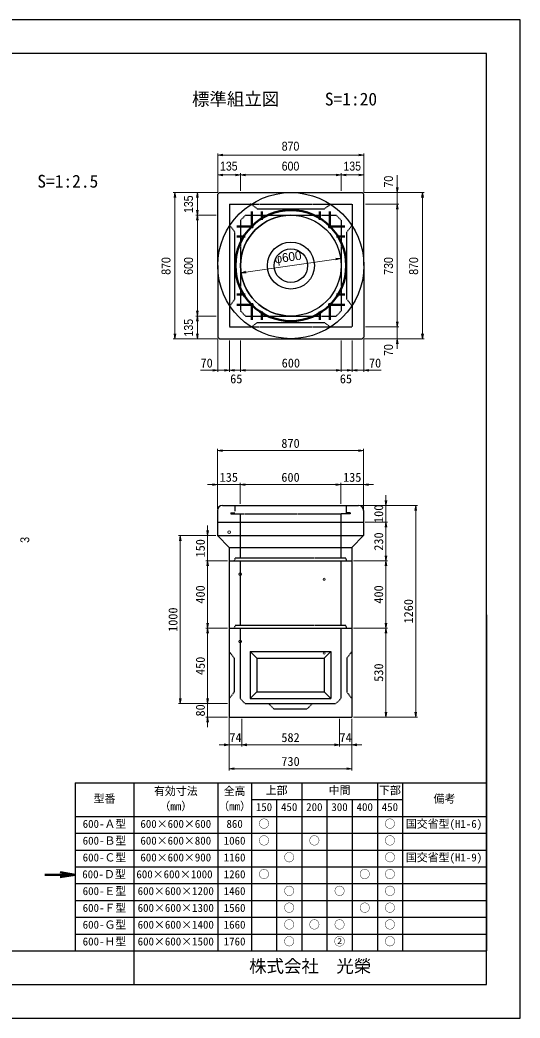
# Model space of a CAD drawing. Units: millimetres, scale not verified. Extents: x -210 to 210, y -148 to 148.
# Drawn here: x 61.1 to 210, y -148.5 to 148.5 of the extents above; entities that cross this region are included whole.
import ezdxf
from ezdxf.enums import TextEntityAlignment as Align

# ---------------------------------------------------------------- set-up
doc = ezdxf.new("R2010")
doc.units = ezdxf.units.MM
doc.linetypes.add('USER2', pattern=[4.7625, 3.175, -1.5875])
doc.layers.add('0-0', color=7, linetype='Continuous')
for name, color, linetype, lineweight in [('0-1_0', 9, 'Continuous', 25), ('0-2_dims', 2, 'Continuous', 13), ('0-3_pen1実線', 4, 'Continuous', 13), ('0-4_pen2実線', 3, 'Continuous', 13), ('0-5_pen3実線', 7, 'Continuous', 25), ('0-6_pen4実線', 6, 'Continuous', 25), ('0-8_pen2破線', 3, 'USER2', 25), ('0-9_鉄筋 1', 7, 'Continuous', 50), ('0-A_鉄筋 2', 7, 'USER2', 50)]:
    doc.layers.add(name, color=color, linetype=linetype, lineweight=lineweight)
doc.styles.add('ＭＳ ゴシック', font='')
doc.styles.add('ＭＳ Ｐゴシック', font='')
doc.styles.get('ＭＳ ゴシック').set_extended_font_data('MS Gothic')
doc.styles.get('ＭＳ Ｐゴシック').set_extended_font_data('MS PGothic')

# ---------------------------------------------------------------- blocks, each defined once
blk = doc.blocks.new('部分図 1')
at = {"layer": '0-1_0'}
blk.add_lwpolyline([(0, 0), (8400, 0), (8400, 5940), (0, 5940)], close=True, dxfattribs=at)
at = {"layer": '0-2_dims'}
for p, q in [((6600, 4913), (6600, 5146)), ((6600, 5136), (7470, 5136)), ((7470, 4913), (7470, 5146)), ((6600, 4913), (6600, 5027.58)), ((6735, 5017.58), (6600, 5017.58)), ((6735, 4923), (6735, 5027.58)), ((6735, 4923), (6735, 5027.57)), ((6735, 5017.57), (7335, 5017.57)), ((7335, 4923), (7335, 5027.57)), ((7335, 4923), (7335, 5027.57)), ((7335, 5017.57), (7470, 5017.57)), ((7470, 4913), (7470, 5027.57)), ((7669, 4913), (7669, 5015.73)), ((6600, 4913), (6334, 4913)), ((6344, 4913), (6344, 4043)), ((6600, 4913), (6468, 4913)), ((6478, 4913), (6478, 4778)), ((7470, 4913), (7679, 4913)), ((7470, 4913), (7829, 4913)), ((7669, 4913), (7669, 4843)), ((7819, 4913), (7819, 4043)), ((7480, 4843), (7679, 4843)), ((7480, 4843), (7679, 4843)), ((7669, 4843), (7669, 4783)), ((7669, 4843), (7669, 4113)), ((6590, 4778), (6468, 4778)), ((6590, 4778), (6468, 4778)), ((6478, 4778), (6478, 4178)), ((7331.91, 4520.95), (6738.09, 4435.05)), ((6590, 4178), (6468, 4178)), ((6590, 4178), (6468, 4178)), ((6478, 4178), (6478, 4043)), ((7669, 4113), (7669, 4173)), ((7480, 4113), (7679, 4113)), ((7480, 4113), (7679, 4113)), ((7669, 4113), (7669, 4043)), ((6600, 4043), (6334, 4043)), ((6600, 4043), (6468, 4043)), ((7470, 4043), (7829, 4043)), ((7470, 4043), (7679, 4043)), ((7669, 4043), (7669, 3983))]:
    blk.add_line(p, q, dxfattribs=at)
at = {"layer": '0-2_dims', "lineweight": 18}
for p, q in [((6600, 4043), (6600, 3845)), ((7470, 4043), (7470, 3845)), ((6670, 4033), (6670, 3845)), ((6670, 4033), (6670, 3845)), ((6735, 4033), (6735, 3845)), ((6735, 4033), (6735, 3845)), ((7335, 4033), (7335, 3845)), ((7335, 4033), (7335, 3845)), ((7400, 4033), (7400, 3845)), ((7400, 4033), (7400, 3845)), ((6600, 3855), (6497, 3855)), ((6600, 3855), (6670, 3855)), ((6670, 3855), (6610, 3855)), ((6670, 3855), (6730, 3855)), ((6670, 3855), (6735, 3855)), ((6735, 3855), (6795, 3855)), ((6735, 3855), (7335, 3855)), ((7335, 3855), (7275, 3855)), ((7335, 3855), (7400, 3855)), ((7400, 3855), (7340, 3855)), ((7400, 3855), (7460, 3855)), ((7400, 3855), (7470, 3855)), ((7470, 3855), (7573, 3855)), ((6598, 3041), (6598, 3387)), ((7468, 3066.37), (7468, 3387)), ((6598, 3377), (7468, 3377)), ((6598, 3175), (6538, 3175)), ((6598, 3031), (6598, 3185)), ((6598, 3175), (6733, 3175)), ((6733, 3061), (6733, 3185)), ((6733, 3061), (6733, 3185)), ((6733, 3175), (6793, 3175)), ((6733, 3175), (7333, 3175)), ((7333, 3175), (7273, 3175)), ((7333, 3061), (7333, 3185)), ((7333, 3061), (7333, 3185)), ((7333, 3175), (7468, 3175)), ((7468, 3013.5), (7468, 3185)), ((7468, 3175), (7528, 3175)), ((7601, 3051), (7601, 3111)), ((7448, 3051), (7611, 3051)), ((7458, 3051), (7789, 3051)), ((7601, 3051), (7601, 2951)), ((7779, 3051), (7779, 1791)), ((6539, 2871), (6539, 2931)), ((7478, 2951), (7611, 2951)), ((7478, 2951), (7611, 2951)), ((7601, 2951), (7601, 2891)), ((7601, 2951), (7601, 2721)), ((6578, 2871), (6366, 2871)), ((6376, 2871), (6376, 1871)), ((6588, 2871), (6529, 2871)), ((6539, 2871), (6539, 2721)), ((6658, 2721), (6529, 2721)), ((6658, 2721), (6529, 2721)), ((6539, 2721), (6539, 2661)), ((6539, 2721), (6539, 2321)), ((7408, 2721), (7611, 2721)), ((7408, 2721), (7611, 2721)), ((7601, 2721), (7601, 2321)), ((6658, 2321), (6529, 2321)), ((6658, 2321), (6529, 2321)), ((6539, 2321), (6539, 1871)), ((7408, 2321), (7611, 2321)), ((7408, 2321), (7611, 2321)), ((7601, 2321), (7601, 1791)), ((6539, 1871), (6539, 1931)), ((6648, 1871), (6366, 1871)), ((6658, 1871), (6529, 1871)), ((6658, 1871), (6529, 1871)), ((6539, 1871), (6539, 1791)), ((6658, 1791), (6529, 1791)), ((6539, 1791), (6539, 1731)), ((6668, 1801), (6668, 1616)), ((7408, 1791), (7611, 1791)), ((7408, 1791), (7789, 1791)), ((6668, 1781), (6668, 1474)), ((6742.1, 1768.1), (6742.1, 1616)), ((6742.3, 1781), (6742.3, 1616)), ((7323.9, 1781), (7323.9, 1616)), ((7323.9, 1781), (7323.9, 1616)), ((7398, 1781), (7398, 1616)), ((7398, 1781), (7398, 1474)), ((6668, 1626), (6608, 1626)), ((6668, 1626), (6742.3, 1626)), ((6742.1, 1626), (7323.9, 1626)), ((6742.3, 1626), (6802.3, 1626)), ((7323.9, 1626), (7263.9, 1626)), ((7323.9, 1626), (7398, 1626)), ((7398, 1626), (7458, 1626)), ((6668, 1484), (7398, 1484))]:
    blk.add_line(p, q, dxfattribs=at)
at = {"layer": '0-2_dims', "lineweight": 50}
blk.add_line((5750, 853), (5570, 853), dxfattribs=at)
at = {"layer": '0-2_dims'}
for points in [[(6630, 5141), (6600, 5136), (6630, 5131)], [(7440, 5131), (7470, 5136), (7440, 5141)], [(6630, 5022.58), (6600, 5017.58), (6630, 5012.58)], [(6705, 5012.58), (6735, 5017.58), (6705, 5022.58)], [(6765, 5022.57), (6735, 5017.57), (6765, 5012.57)], [(7305, 5012.57), (7335, 5017.57), (7305, 5022.57)], [(7365, 5022.57), (7335, 5017.57), (7365, 5012.57)], [(7440, 5012.57), (7470, 5017.57), (7440, 5022.57)], [(7664, 4943), (7669, 4913), (7674, 4943)], [(6349, 4883), (6344, 4913), (6339, 4883)], [(6483, 4883), (6478, 4913), (6473, 4883)], [(7824, 4883), (7819, 4913), (7814, 4883)], [(7674, 4813), (7669, 4843), (7664, 4813)], [(7674, 4813), (7669, 4843), (7664, 4813)], [(6473, 4808), (6478, 4778), (6483, 4808)], [(6483, 4748), (6478, 4778), (6473, 4748)], [(7302.93, 4511.71), (7331.91, 4520.95), (7301.5, 4521.61)], [(6767.07, 4444.29), (6738.09, 4435.05), (6768.5, 4434.39)], [(6473, 4208), (6478, 4178), (6483, 4208)], [(6483, 4148), (6478, 4178), (6473, 4148)], [(7664, 4143), (7669, 4113), (7674, 4143)], [(7664, 4143), (7669, 4113), (7674, 4143)], [(6339, 4073), (6344, 4043), (6349, 4073)], [(6473, 4073), (6478, 4043), (6483, 4073)], [(7674, 4013), (7669, 4043), (7664, 4013)], [(7814, 4073), (7819, 4043), (7824, 4073)]]:
    blk.add_lwpolyline(points, dxfattribs=at)
at = {"layer": '0-2_dims', "lineweight": 18}
for points in [[(6570, 3850), (6600, 3855), (6570, 3860)], [(6640, 3850), (6670, 3855), (6640, 3860)], [(6700, 3860), (6670, 3855), (6700, 3850)], [(6765, 3860), (6735, 3855), (6765, 3850)], [(6765, 3860), (6735, 3855), (6765, 3850)], [(7305, 3850), (7335, 3855), (7305, 3860)], [(7305, 3850), (7335, 3855), (7305, 3860)], [(7370, 3850), (7400, 3855), (7370, 3860)], [(7430, 3860), (7400, 3855), (7430, 3850)], [(7500, 3860), (7470, 3855), (7500, 3850)], [(6628, 3382), (6598, 3377), (6628, 3372)], [(7438, 3372), (7468, 3377), (7438, 3382)], [(6568, 3170), (6598, 3175), (6568, 3180)], [(6763, 3180), (6733, 3175), (6763, 3170)], [(6763, 3180), (6733, 3175), (6763, 3170)], [(7303, 3170), (7333, 3175), (7303, 3180)], [(7303, 3170), (7333, 3175), (7303, 3180)], [(7498, 3180), (7468, 3175), (7498, 3170)], [(7596, 3081), (7601, 3051), (7606, 3081)], [(7784, 3021), (7779, 3051), (7774, 3021)], [(7606, 2921), (7601, 2951), (7596, 2921)], [(7606, 2921), (7601, 2951), (7596, 2921)], [(6381, 2841), (6376, 2871), (6371, 2841)], [(6534, 2901), (6539, 2871), (6544, 2901)], [(7596, 2751), (7601, 2721), (7606, 2751)], [(6544, 2691), (6539, 2721), (6534, 2691)], [(6544, 2691), (6539, 2721), (6534, 2691)], [(7606, 2691), (7601, 2721), (7596, 2691)], [(6534, 2351), (6539, 2321), (6544, 2351)], [(6544, 2291), (6539, 2321), (6534, 2291)], [(7596, 2351), (7601, 2321), (7606, 2351)], [(7606, 2291), (7601, 2321), (7596, 2291)], [(6371, 1901), (6376, 1871), (6381, 1901)], [(6534, 1901), (6539, 1871), (6544, 1901)], [(6534, 1901), (6539, 1871), (6544, 1901)], [(6544, 1761), (6539, 1791), (6534, 1761)], [(7596, 1821), (7601, 1791), (7606, 1821)], [(7774, 1821), (7779, 1791), (7784, 1821)], [(6638, 1621), (6668, 1626), (6638, 1631)], [(6772.1, 1631), (6742.1, 1626), (6772.1, 1621)], [(6772.3, 1631), (6742.3, 1626), (6772.3, 1621)], [(7293.9, 1621), (7323.9, 1626), (7293.9, 1631)], [(7293.9, 1621), (7323.9, 1626), (7293.9, 1631)], [(7428, 1631), (7398, 1626), (7428, 1621)], [(6698, 1489), (6668, 1484), (6698, 1479)], [(7368, 1479), (7398, 1484), (7368, 1489)]]:
    blk.add_lwpolyline(points, dxfattribs=at)
at = {"layer": '0-2_dims', "lineweight": 50}
blk.add_lwpolyline([(5660, 838), (5750, 853), (5660, 868)], dxfattribs=at)
at = {"layer": '0-3_pen1実線'}
blk.add_line((7365, 3046.32), (7369.68, 3051), dxfattribs=at)
at = {"layer": '0-4_pen2実線'}
for centre, radius in [((6668, 2891), 8), ((6733, 2641), 8), ((7233, 2611), 6), ((6733, 2241), 8), ((7233, 2171), 6)]:
    blk.add_circle(centre, radius, dxfattribs=at)
at = {"layer": '0-5_pen3実線'}
for p, q in [((6600, 4903), (6610, 4913)), ((6600, 4478), (6600, 4903)), ((6610, 4913), (7460, 4913)), ((7470, 4903), (7460, 4913)), ((7470, 4478), (7470, 4903)), ((6600, 4478), (6600, 4053)), ((7470, 4478), (7470, 4053)), ((6600, 4053), (6610, 4043)), ((6600, 4053), (6610, 4043)), ((6610, 4043), (7460, 4043)), ((7470, 4053), (7460, 4043)), ((7470, 4053), (7460, 4043)), ((6628, 3051), (7438, 3051)), ((6598, 3021), (6598, 2951)), ((7468, 3021), (7468, 2951)), ((6598, 2951), (6598, 2871)), ((6598, 2951), (7468, 2951)), ((7468, 2951), (7468, 2871)), ((6668, 2801), (6598, 2871)), ((6598, 2871), (7468, 2871)), ((7398, 2801), (7468, 2871)), ((6668, 2801), (6668, 2721)), ((6668, 2801), (7398, 2801)), ((7398, 2801), (7398, 2721)), ((6668, 2721), (6668, 2321)), ((6668, 2721), (7398, 2721)), ((7398, 2721), (7398, 2321)), ((6668, 2321), (6668, 1791)), ((6668, 2321), (7398, 2321)), ((7398, 2321), (7398, 1791)), ((6793, 2181), (6793, 1901)), ((6793, 2181), (6833, 2141)), ((6793, 2181), (7033, 2181)), ((6833, 2141), (6833, 1941)), ((6833, 2141), (7033, 2141)), ((7033, 2181), (7273, 2181)), ((7033, 2141), (7233, 2141)), ((7273, 2181), (7233, 2141)), ((7233, 2141), (7233, 1941)), ((7273, 2181), (7273, 1901)), ((6793, 1901), (6833, 1941)), ((6793, 1901), (7033, 1901)), ((6833, 1941), (7033, 1941)), ((7033, 1941), (7233, 1941)), ((7033, 1901), (7273, 1901)), ((7273, 1901), (7233, 1941)), ((6668, 1791), (7398, 1791)), ((6100, 1400), (6100, 400)), ((6600, 1400), (6600, 400)), ((6800, 1400), (6800, 400)), ((7100, 1400), (7100, 400)), ((7550, 1400), (7550, 400)), ((7700, 1400), (7700, 400)), ((6800, 1300), (7700, 1300)), ((6950, 1300), (6950, 400)), ((7250, 1300), (7250, 400)), ((7400, 1300), (7400, 400)), ((5750, 1200), (8200, 1200)), ((5750, 1100), (8200, 1100)), ((5750, 1000), (8200, 1000)), ((5750, 900), (8200, 900)), ((5750, 800), (8200, 800)), ((5750, 700), (8200, 700)), ((5750, 600), (8200, 600)), ((5750, 500), (8200, 500))]:
    blk.add_line(p, q, dxfattribs=at)
for radius in [435, 300, 140, 100]:
    blk.add_circle((7035, 4478), radius, dxfattribs=at)
for centre, radius, start, end in [((7035, 4478), 300, 90, 270), ((6628, 3021), 30, 90, 180), ((7438, 3021), 30, 0, 90)]:
    blk.add_arc(centre, radius, start, end, dxfattribs=at)
at = {"layer": '0-6_pen4実線'}
for p, q in [((8200, 2400), (8200, 1400)), ((5750, 1400), (8200, 1400)), ((5750, 1400), (5750, 400)), ((8200, 1400), (8200, 400)), ((200, 400), (8200, 400)), ((6100, 400), (6100, 200))]:
    blk.add_line(p, q, dxfattribs=at)
blk.add_lwpolyline([(200, 200), (8200, 200), (8200, 5740), (200, 5740)], close=True, dxfattribs=at)
at = {"layer": '0-8_pen2破線'}
for p, q in [((6670, 4843), (7400, 4843)), ((6670, 4843), (6670, 4113)), ((6835, 4816), (6795, 4846)), ((7400, 4843), (7400, 4113)), ((6765, 4778), (6735, 4748)), ((6765, 4778), (7305, 4778)), ((7305, 4778), (7335, 4748)), ((6735, 4748), (6735, 4208)), ((7335, 4748), (7335, 4208)), ((7369, 4678), (7399, 4718)), ((7369, 4278), (7369, 4678)), ((6701.2, 4278), (6671.2, 4238)), ((7369, 4278), (7399, 4238)), ((6735, 4208), (6765, 4178)), ((6765, 4178), (7305, 4178)), ((7335, 4208), (7305, 4178)), ((6670, 4113), (7400, 4113)), ((6835, 4139), (6795, 4109)), ((6835, 4139), (7235, 4139)), ((7235, 4139), (7275, 4109)), ((6701, 3051), (6701, 3016)), ((7365, 3051), (7365, 3007)), ((6677, 3007), (6701, 3007)), ((6677, 3007), (6677, 3001)), ((6677, 3001), (7333, 3001)), ((6733, 3001), (6733, 2951)), ((7389, 3001), (7333, 3001)), ((7333, 3001), (7333, 2951)), ((7389, 3007), (7365, 3007)), ((7389, 3007), (7389, 3001)), ((6733, 2951), (6733, 2736)), ((7333, 2951), (7333, 2736)), ((6698, 2721), (6703, 2736)), ((7363, 2736), (6703, 2736)), ((7368, 2721), (7363, 2736)), ((6733, 2721), (6733, 2336)), ((7333, 2721), (7333, 2336)), ((6698, 2321), (6703, 2336)), ((7033, 2336), (6703, 2336)), ((6733, 2321), (6733, 1901)), ((7363, 2336), (7033, 2336)), ((7333, 2321), (7333, 1901)), ((7368, 2321), (7363, 2336)), ((6668, 2181), (6698, 2141)), ((6733, 1901), (6763, 1871)), ((7333, 1901), (7303, 1871)), ((6763, 1871), (7033, 1871)), ((6903, 1871), (6933, 1841)), ((7033, 1871), (7303, 1871)), ((7163, 1871), (7133, 1841)), ((6933, 1841), (7033, 1841)), ((7033, 1841), (7133, 1841))]:
    blk.add_line(p, q, dxfattribs=at)
for points in [[(6835, 4816), (7235, 4816), (7275, 4846)], [(6701.2, 4278), (6701.2, 4678), (6671.2, 4718)], [(6698, 2141), (6698, 1941), (6668, 1901)], [(7398, 2181), (7368, 2141), (7368, 1941), (7398, 1901)]]:
    blk.add_lwpolyline(points, dxfattribs=at)
at = {"layer": '0-9_鉄筋 1'}
for p, q in [((6802.5, 4700.5), (6802.5, 4760.5)), ((6862.5, 4750.5), (6862.5, 4760.5)), ((7207.5, 4750.5), (7207.5, 4760.5)), ((7267.5, 4700.5), (7267.5, 4760.5)), ((6752.5, 4710.5), (6812.5, 4710.5)), ((7317.5, 4710.5), (7257.5, 4710.5)), ((6752.5, 4650.5), (6762.5, 4650.5)), ((7317.5, 4650.5), (7307.5, 4650.5)), ((6752.5, 4305.5), (6762.5, 4305.5)), ((7317.5, 4305.5), (7307.5, 4305.5)), ((6752.5, 4245.5), (6812.5, 4245.5)), ((6802.5, 4255.5), (6802.5, 4195.5)), ((7317.5, 4245.5), (7257.5, 4245.5)), ((7267.5, 4255.5), (7267.5, 4195.5)), ((6862.5, 4205.5), (6862.5, 4195.5)), ((7207.5, 4205.5), (7207.5, 4195.5))]:
    blk.add_line(p, q, dxfattribs=at)
blk.add_circle((7035, 4478), 330, dxfattribs=at)
at = {"layer": '0-A_鉄筋 2'}
for p, q in [((6802.5, 4760.5), (6802.5, 4800.5)), ((6862.5, 4760.5), (6862.5, 4800.5)), ((7207.5, 4760.5), (7207.5, 4800.5)), ((7267.5, 4760.5), (7267.5, 4800.5)), ((6752.5, 4710.5), (6712.5, 4710.5)), ((7317.5, 4710.5), (7357.5, 4710.5)), ((6752.5, 4650.5), (6712.5, 4650.5)), ((7317.5, 4650.5), (7357.5, 4650.5)), ((6752.5, 4305.5), (6712.5, 4305.5)), ((7317.5, 4305.5), (7357.5, 4305.5)), ((6752.5, 4245.5), (6712.5, 4245.5)), ((7317.5, 4245.5), (7357.5, 4245.5)), ((6802.5, 4195.5), (6802.5, 4155.5)), ((6862.5, 4195.5), (6862.5, 4155.5)), ((7207.5, 4195.5), (7207.5, 4155.5)), ((7267.5, 4195.5), (7267.5, 4155.5))]:
    blk.add_line(p, q, dxfattribs=at)
at = {"layer": '0-2_dims', "color": 7, "style": 'ＭＳ Ｐゴシック', "width": 0.9}
for s, p in [('870', (6980.45, 5146)), ('135', (6612.95, 5027.58)), ('600', (6980.45, 5027.57)), ('135', (7347.95, 5027.57))]:
    blk.add_text(s, height=53.32, dxfattribs=at).set_placement(p, align=Align.BOTTOM_LEFT)
for s, p in [('70', (7659, 4943)), ('135', (6468, 4790.95)), ('870', (6334, 4423.45)), ('600', (6468, 4423.45)), ('730', (7659, 4423.45)), ('870', (7809, 4423.45)), ('135', (6468, 4055.95)), ('70', (7659, 3940.27)), ('3', (5492.78, 2828.22))]:
    blk.add_text(s, height=53.32, rotation=90, dxfattribs=at).set_placement(p, align=Align.BOTTOM_LEFT)
at = {"layer": '0-2_dims', "color": 7}
for s, height, rotation, style, p in [('φ600', 53.32, 8.232, 'ＭＳ Ｐゴシック', (6943.6, 4474.88)), ('100', 53.52, 90, 'ＭＳ ゴシック', (7600.5, 2946.25)), ('230', 53.52, 90, 'ＭＳ ゴシック', (7600.5, 2781.25)), ('150', 53.52, 90, 'ＭＳ ゴシック', (6538.5, 2741.25)), ('400', 53.52, 90, 'ＭＳ ゴシック', (6538.5, 2466.25)), ('400', 53.52, 90, 'ＭＳ ゴシック', (7600.5, 2466.25)), ('1000', 53.52, 90, 'ＭＳ ゴシック', (6375.5, 2298)), ('1260', 53.52, 90, 'ＭＳ ゴシック', (7778.5, 2348)), ('450', 53.52, 90, 'ＭＳ ゴシック', (6538.5, 2041.25)), ('530', 53.52, 90, 'ＭＳ ゴシック', (7600.5, 2001.25)), ('80', 53.52, 90, 'ＭＳ ゴシック', (6538.5, 1794.5))]:
    blk.add_text(s, height=height, rotation=rotation, dxfattribs=dict(at, style=style)).set_placement(p, align=Align.BOTTOM_LEFT)
at = {"layer": '0-2_dims', "color": 7, "style": 'ＭＳ ゴシック'}
for s, p in [('70', (6497, 3855.5)), ('600', (6980.25, 3855.5)), ('70', (7500, 3855.5)), ('65', (6673.5, 3761.5)), ('65', (7326.5, 3761.5)), ('870', (6978.25, 3377.5)), ('135', (6610.75, 3175.5)), ('600', (6978.25, 3175.5)), ('135', (7345.75, 3175.5)), ('74', (6668.65, 1626.5)), ('582', (6978.25, 1626.5)), ('74', (7324.45, 1626.5)), ('730', (6978.25, 1484.5))]:
    blk.add_text(s, height=53.52, dxfattribs=at).set_placement(p, align=Align.BOTTOM_LEFT)
at = {"layer": '0-5_pen3実線', "style": 'ＭＳ ゴシック'}
for s, height, p in [('\u3000標準組立図\u3000', 76.23, (6342.23, 5408.16)), ('S=1:20', 76.24, (7237.3, 5408.16)), ('S=1:2.5', 76.23, (5524.88, 4919.16)), ('有効寸法', 47.65, (6220.02, 1312.5)), ('全高', 47.65, (6635.01, 1312.51)), ('上部', 47.68, (6884.97, 1317.49)), ('中間', 47.64, (7260.02, 1317.51)), ('下部', 47.68, (7559.97, 1317.48)), ('型番', 47.64, (5860.01, 1267.51)), ('備考', 47.63, (7885.03, 1267.51)), ('（mm）', 47.66, (6252.49, 1222.5)), ('（mm）', 47.66, (6602.49, 1222.5)), ('150', 47.65, (6826.26, 1217.5)), ('450', 47.64, (6976.27, 1217.51)), ('200', 47.65, (7126.26, 1217.5)), ('300', 47.64, (7276.26, 1217.51)), ('400', 47.64, (7426.27, 1217.51)), ('450', 47.64, (7576.27, 1217.51)), ('600-Ａ型', 47.65, (5795.01, 1117.5)), ('600×600×600', 47.65, (6138.75, 1117.5)), ('860', 47.65, (6651.25, 1117.5)), ('○', 47.58, (6842.55, 1117.55)), ('○', 47.58, (7592.55, 1117.55)), ('国交省型(H1-6)', 47.65, (7720, 1117.5)), ('600-Ｂ型', 47.65, (5795.01, 1017.5)), ('600×600×800', 47.65, (6138.75, 1017.5)), ('1060', 47.65, (6635.01, 1017.5)), ('○', 47.58, (6842.55, 1017.55)), ('○', 47.58, (7142.55, 1017.55)), ('○', 47.58, (7592.55, 1017.55)), ('600-Ｃ型', 47.65, (5795.01, 917.5)), ('600×600×900', 47.65, (6138.75, 917.5)), ('1160', 47.65, (6635.01, 917.5)), ('○', 47.58, (6992.55, 917.55)), ('○', 47.58, (7592.55, 917.55)), ('国交省型(H1-9)', 47.65, (7720, 917.5)), ('600-Ｄ型', 47.65, (5792.31, 817.5)), ('600×600×1000', 47.65, (6114.89, 817.5)), ('1260', 47.65, (6635.01, 817.5)), ('○', 47.58, (6842.55, 817.55)), ('○', 47.58, (7442.55, 817.55)), ('○', 47.58, (7592.55, 817.55)), ('600-Ｅ型', 47.65, (5795.01, 717.5)), ('600×600×1200', 47.65, (6122.5, 717.5)), ('1460', 47.65, (6635.01, 717.5)), ('○', 47.58, (6992.55, 717.55)), ('○', 47.58, (7292.55, 717.55)), ('○', 47.58, (7592.55, 717.55)), ('600-Ｆ型', 47.65, (5795.01, 617.5)), ('600×600×1300', 47.65, (6122.5, 617.5)), ('1560', 47.65, (6635.01, 617.5)), ('○', 47.58, (6992.55, 617.55)), ('○', 47.58, (7442.55, 617.55)), ('○', 47.58, (7592.55, 617.55)), ('600-Ｇ型', 47.65, (5795.01, 517.5)), ('600×600×1400', 47.65, (6122.5, 517.5)), ('1660', 47.65, (6635.01, 517.5)), ('○', 47.58, (6992.55, 517.55)), ('○', 47.58, (7142.55, 517.55)), ('○', 47.58, (7292.55, 517.55)), ('○', 47.58, (7592.55, 517.55)), ('600-Ｈ型', 47.65, (5795.01, 417.5)), ('600×600×1500', 47.65, (6122.5, 417.5)), ('1760', 47.65, (6635.01, 417.5)), ('○', 47.58, (6992.55, 417.55)), ('②', 47.65, (7292.51, 417.51)), ('○', 47.58, (7592.55, 417.55)), ('株式会社\u3000光榮', 76.24, (6786.05, 248.01))]:
    blk.add_text(s, height=height, dxfattribs=at).set_placement(p, align=Align.BOTTOM_LEFT)

msp = doc.modelspace()

# ---------------------------------------------------------------- block references
at = {"layer": '0-0', "xscale": 0.05, "yscale": 0.05}
msp.add_blockref('部分図 1', (-210, -148.5), dxfattribs=at)

doc.saveas('drawing.dxf')
